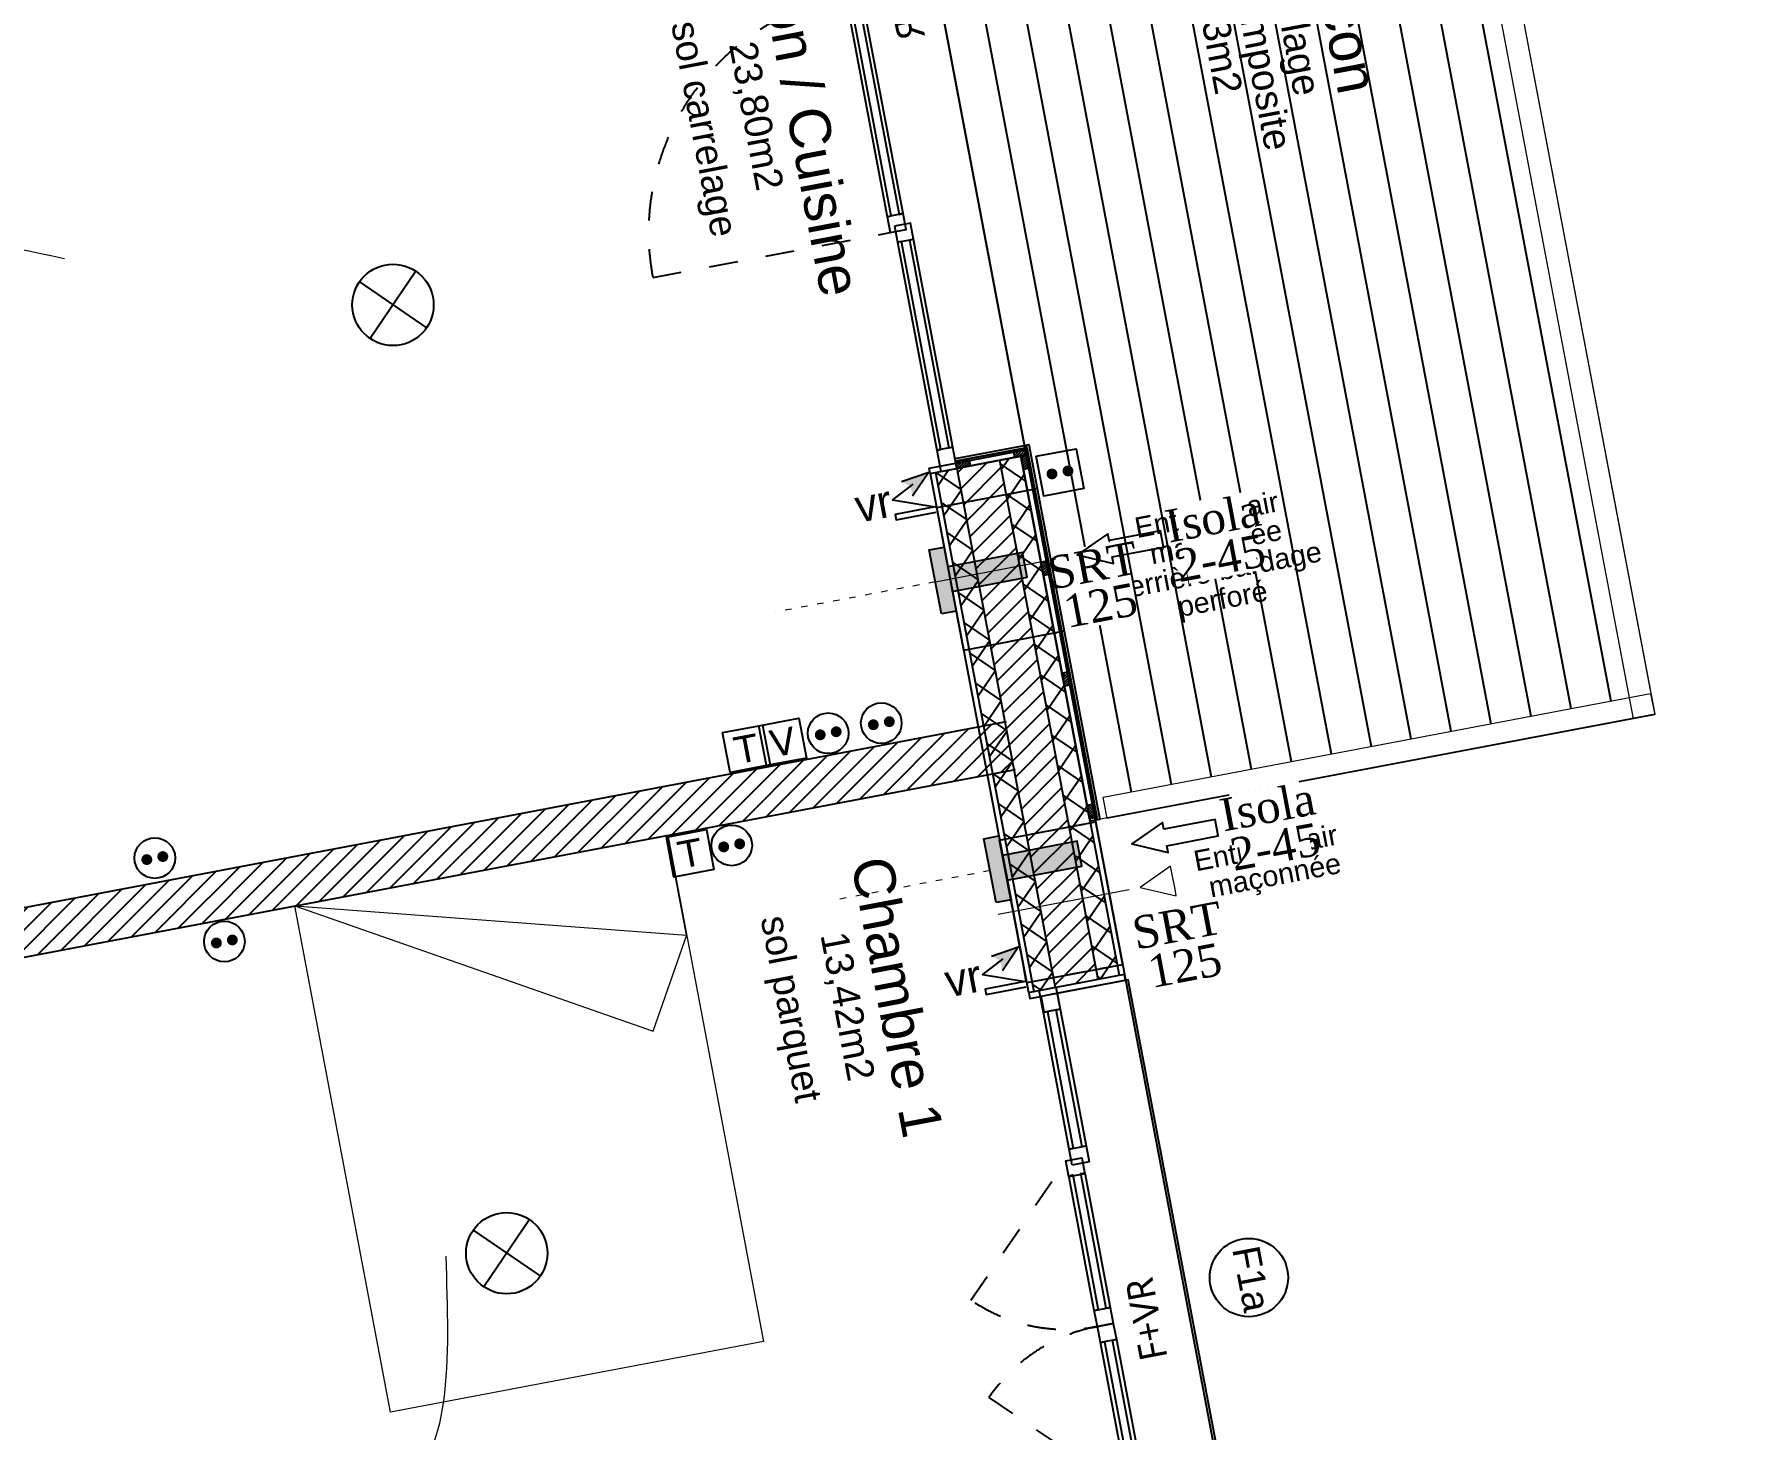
# Model space of a CAD drawing. Header units: centimetres. Extents: x 187368 to 251255, y -383447 to -322514.
# Drawn here: x 208735 to 215009, y -365433 to -360285 of the extents above; entities that cross this region are included whole.
import ezdxf

# ---------------------------------------------------------------- set-up
doc = ezdxf.new("R2010")
doc.units = ezdxf.units.CM
for name, pattern in [('ACAD_ISO03W100', [30, 12, -18]), ('prelem_vmc', [0.222222, 0.111111, -0.111111]), ('prlm_eu-4', [1.574803, 0.984252, -0.19685, 0.19685, -0.19685]), ('Style de ligne -1', [0.41664, 0.20828, -0.20836])]:
    doc.linetypes.add(name, pattern=pattern)
doc.layers.get('0').update_dxf_attribs({"color": 252})
for name, color, linetype in [('3-BAT C-Niveau 2', 252, 'Continuous'), ('prlm-MOD-PB', 123, 'Continuous'), ('prlm-VMC', 93, 'Continuous')]:
    doc.layers.add(name, color=color, linetype=linetype)
doc.layers.add('prlm-ELEC-CFA', color=1, linetype='Continuous', lineweight=25)
doc.layers.add('prlm-ELEC-CFO', color=1, linetype='Continuous', lineweight=25)
doc.layers.add('prlm-ZEROPLOT', color=254, linetype='Continuous', plot=False)
doc.styles.add('Helvetica', font='arial.ttf')
doc.styles.add('Lucida Grande', font='')
doc.styles.add('prlm-elec-cfo', font='comic.ttf', dxfattribs={"height": 12})
doc.styles.add('prlm-vmc', font='pala.ttf', dxfattribs={"height": 14})
doc.styles.get("Standard").update_dxf_attribs({"font": 'isocp.shx', "height": 100})
doc.styles.get('Lucida Grande').set_extended_font_data('Lucida Grande')
pattern_1 = [(45, (0, 0), (0, -1), [])]
pattern_2 = [(325.723595, (66931.62, 115456.28), (45.054865, 66.106423), []), (55.723595, (66931.62, 115456.28), (66.106423, -45.054865), [])]
pattern_3 = [(45, (67117.507, 115456.283), (-31.2347524, 39.0434405), [])]

# ---------------------------------------------------------------- blocks, each defined once
blk = doc.blocks.new('Groupe-129-1')
at = {"linetype": 'Continuous'}
for p, q in [((14686.94, -47423.95), (14761.96, -47820.09)), ((14657.47, -47429.53), (14732.49, -47825.67)), ((14672.2, -47426.74), (14747.23, -47822.88)), ((14627.99, -47435.11), (14703.01, -47831.26)), ((14642.73, -47432.32), (14717.75, -47828.47)), ((14583.78, -47443.49), (14658.8, -47839.63)), ((14598.51, -47440.69), (14673.54, -47836.84)), ((14613.25, -47437.9), (14688.27, -47834.05)), ((14554.3, -47449.07), (14629.32, -47845.21)), ((14569.04, -47446.28), (14644.06, -47842.42)), ((14524.82, -47454.65), (14599.84, -47850.79)), ((14539.56, -47451.86), (14614.58, -47848)), ((14510.09, -47457.44), (14585.11, -47853.59))]:
    blk.add_line(p, q, dxfattribs=at)
at = {"linetype": 'Continuous', "lineweight": 18, "flags": 128}
for points in [[(14701.68, -47421.16), (14778.16, -47824.98), (14571.82, -47864.05), (14495.35, -47460.23)], [(14701.68, -47421.16), (14778.19, -47825.16), (14770.33, -47826.65), (14693.82, -47422.65)], [(14776.67, -47817.31), (14778.16, -47825.17), (14576.17, -47863.42), (14574.68, -47855.56)]]:
    blk.add_lwpolyline(points, close=True, dxfattribs=at)
blk = doc.blocks.new('Groupe-136-1')
at = {"linetype": 'Continuous'}
blk.add_circle((14628.49, -48032.74), 14.45, dxfattribs=at)
at = {"insert": (14632.19, -48020.32), "char_height": 10.087, "attachment_point": 1, "rotation": 280.72359, "line_spacing_factor": 0.834288, "style": 'Helvetica'}
blk.add_mtext('F1a', dxfattribs=at)
blk = doc.blocks.new('Groupe-148-1')
at = {"linetype": 'Continuous'}
h = blk.add_hatch(dxfattribs=at)
h.set_pattern_fill('BOIS 45', color=256, style=0, pattern_type=2)
h.set_pattern_definition(pattern_1)
h.paths.add_polyline_path([(14525.72, -47733.35), (14520.8, -47734.28), (14520.3, -47731.63), (14525.21, -47730.7)])
h = blk.add_hatch(dxfattribs=at)
h.set_pattern_fill('BOIS 45', color=256, style=0, pattern_type=2)
h.set_pattern_definition(pattern_1)
h.paths.add_polyline_path([(14547.04, -47729.32), (14542.12, -47730.25), (14541.62, -47727.59), (14546.53, -47726.66)])
h = blk.add_hatch(dxfattribs=at)
h.set_pattern_fill('BOIS 45', color=256, style=0, pattern_type=2)
h.set_pattern_definition(pattern_1)
h.paths.add_polyline_path([(14547.04, -47729.32), (14547.97, -47734.23), (14545.31, -47734.73), (14544.38, -47729.82)])
h = blk.add_hatch(dxfattribs=at)
h.set_pattern_fill('BOIS 45', color=256, style=0, pattern_type=2)
h.set_pattern_definition(pattern_1)
h.paths.add_polyline_path([(14552.73, -47773.86), (14551.8, -47768.95), (14554.45, -47768.45), (14555.38, -47773.36)])
h = blk.add_hatch(dxfattribs=at)
h.set_pattern_fill('BOIS 45', color=256, style=0, pattern_type=2)
h.set_pattern_definition(pattern_1)
h.paths.add_polyline_path([(14560.45, -47814.67), (14559.52, -47809.76), (14562.18, -47809.25), (14563.11, -47814.17)])
h = blk.add_hatch(dxfattribs=at)
h.set_pattern_fill('BOIS 45', color=256, style=0, pattern_type=2)
h.set_pattern_definition(pattern_1)
h.paths.add_polyline_path([(14569.69, -47863.44), (14568.76, -47858.53), (14571.41, -47858.03), (14572.34, -47862.94)])
at = {"linetype": 'Continuous', "flags": 128}
for points in [[(14546.31, -47725.69), (14546.49, -47726.67), (14520.3, -47731.63), (14520.12, -47730.65)], [(14546.31, -47725.69), (14547.29, -47725.5), (14573.47, -47863.74), (14572.49, -47863.93)], [(14572.34, -47862.94), (14569.69, -47863.44), (14544.38, -47729.82), (14520.8, -47734.28), (14520.3, -47731.63), (14546.53, -47726.66)], [(14525.72, -47733.35), (14520.8, -47734.28), (14520.3, -47731.63), (14525.21, -47730.7)], [(14547.04, -47729.32), (14542.12, -47730.25), (14541.62, -47727.59), (14546.53, -47726.66)], [(14547.04, -47729.32), (14547.97, -47734.23), (14545.31, -47734.73), (14544.38, -47729.82)], [(14552.73, -47773.86), (14551.8, -47768.95), (14554.45, -47768.45), (14555.38, -47773.36)], [(14560.45, -47814.67), (14559.52, -47809.76), (14562.18, -47809.25), (14563.11, -47814.17)], [(14569.69, -47863.44), (14568.76, -47858.53), (14571.41, -47858.03), (14572.34, -47862.94)], [(14569.88, -47864.42), (14569.69, -47863.44), (14572.3, -47862.95), (14572.49, -47863.93)]]:
    blk.add_lwpolyline(points, close=True, dxfattribs=at)
blk = doc.blocks.new('FENETRE TYPE 1')
at = {"linetype": 'Style de ligne -1', "ltscale": 50.8}
for p, q in [((48.17, 60.17), (4, 16)), ((84.68, 59.99), (128.67, 16))]:
    blk.add_line(p, q, dxfattribs=at)
at = {"linetype": 'Continuous'}
blk.add_line((0, 16), (0, 14), dxfattribs=at)
at = {"linetype": 'Continuous', "lineweight": 25, "flags": 128}
for points in [[(-2, 18), (0, 18), (0, 14)], [(192, 18), (190, 18), (190, 14)], [(0, 8), (0, -18), (-2, -18)], [(190, 7.7), (190, -18), (192, -18)]]:
    blk.add_lwpolyline(points, dxfattribs=at)
at = {"linetype": 'Continuous', "flags": 128}
for points in [[(-2, 14), (6, 14), (6, 8), (-2, 8)], [(4, 16), (10, 16), (10, 10), (4, 10)], [(10, 16), (60.46, 16), (60.46, 14.5), (10, 14.5)], [(60.46, 16), (66.46, 16), (66.46, 10), (60.46, 10)], [(66.46, 16), (72.46, 16), (72.46, 10), (66.46, 10)], [(72.46, 16), (123.05, 16), (123.05, 14.5), (72.46, 14.5)], [(122.67, 16), (128.67, 16), (128.67, 10), (122.67, 10)], [(126.67, 14), (132.67, 14), (132.67, 7.7), (126.67, 7.7)], [(132.67, 14), (184, 14), (184, 12.5), (132.67, 12.5)], [(184, 14), (192.25, 14), (192.25, 7.7), (184, 7.7)], [(184, 13.7), (190, 13.7), (190, 7.7), (184, 7.7)], [(10, 11.5), (60.46, 11.5), (60.46, 10), (10, 10)], [(72.46, 11.5), (123.05, 11.5), (123.05, 10), (72.46, 10)], [(132.67, 9.2), (184, 9.2), (184, 7.7), (132.67, 7.7)]]:
    blk.add_lwpolyline(points, close=True, dxfattribs=at)
blk.add_lwpolyline([(0, 10), (0, -19), (190, -19), (190, 10)], dxfattribs=at)
at = {"linetype": 'Style de ligne -1', "ltscale": 50.8}
for centre, radius, start, end in [((4, 16), 62.46, 360, 45), ((128.67, 16), 62.21, 136.63922, 180)]:
    blk.add_arc(centre, radius, start, end, dxfattribs=at)
at = {"insert": (50.38, 2.81), "char_height": 10.161, "attachment_point": 1, "line_spacing_factor": 0.978845, "style": 'Lucida Grande'}
blk.add_mtext('F+VR ', dxfattribs=at)
blk = doc.blocks.new('PORTE FENETRE TYPE 1')
at = {"linetype": 'Style de ligne -1', "ltscale": 50.8}
for p, q in [((4, 16), (4, 105)), ((182, 105), (182, 16))]:
    blk.add_line(p, q, dxfattribs=at)
at = {"linetype": 'Continuous', "lineweight": 25, "flags": 128}
for points in [[(-2, 18), (0, 18), (0, 14)], [(272, 18), (270, 18), (270, 14)], [(0, 8), (0, -18), (-2, -18)], [(270, 8), (270, -18), (272, -18)]]:
    blk.add_lwpolyline(points, dxfattribs=at)
at = {"linetype": 'Continuous', "flags": 128}
for points in [[(-2, 14), (6, 14), (6, 8), (-2, 8)], [(4, 16), (10, 16), (10, 10), (4, 10)], [(10, 16), (87, 16), (87, 14.5), (10, 14.5)], [(87, 16), (93, 16), (93, 10), (87, 10)], [(93, 16), (99, 16), (99, 10), (93, 10)], [(99, 16), (176, 16), (176, 14.5), (99, 14.5)], [(176, 16), (182, 16), (182, 10), (176, 10)], [(180, 14), (186, 14), (186, 8), (180, 8)], [(186, 14), (264, 14), (264, 12.5), (186, 12.5)], [(264, 14), (270, 14), (270, 8), (264, 8)], [(264, 14), (272, 14), (272, 8), (264, 8)], [(10, 11.5), (87, 11.5), (87, 10), (10, 10)], [(99, 11.5), (176, 11.5), (176, 10), (99, 10)], [(186, 9.5), (264, 9.5), (264, 8), (186, 8)]]:
    blk.add_lwpolyline(points, close=True, dxfattribs=at)
at = {"linetype": 'Style de ligne -1', "ltscale": 50.8}
for centre, start, end in [((4, 16), 360, 90), ((182, 16), 90, 180)]:
    blk.add_arc(centre, 89, start, end, dxfattribs=at)
at = {"insert": (74.62, 0.04), "char_height": 10.161, "attachment_point": 1, "line_spacing_factor": 0.978845, "style": 'Lucida Grande'}
blk.add_mtext('PF+VR ', dxfattribs=at)
blk = doc.blocks.new('MTC 125-H1')
at = {"linetype": 'prlm_eu-4', "lineweight": 18, "ltscale": 50.8}
for q in [(0, 25.57), (0, 19.68)]:
    blk.add_line((0, -23.6), q, dxfattribs=at)
at = {"linetype": 'Continuous', "lineweight": 18, "flags": 128}
blk.add_lwpolyline([(3.09, 42.18), (-3.09, 42.18), (-5.59, 42.18), (0, 29.68), (5.59, 42.18)], close=True, dxfattribs=at)
at = {"linetype": 'Continuous', "flags": 128}
blk.add_lwpolyline([(-26.8, 19.68), (26.8, 19.68), (26.8, -18), (-26.8, -18)], close=True, dxfattribs=at)
at = {"linetype": 'prelem_vmc', "ltscale": 50.8, "flags": 128}
blk.add_lwpolyline([(-26.8, 19.68), (26.8, 19.68), (26.8, -18), (-26.8, -18)], close=True, dxfattribs=at)
at = {"insert": (-9.53, 79.29), "char_height": 7.5654, "attachment_point": 2, "rotation": 90, "line_spacing_factor": 0.834288, "style": 'Helvetica'}
blk.add_mtext("Entrée d'air\\P maçonnée\\Pderrière bardage\\Pperforé", dxfattribs=at)
blk = doc.blocks.new('MTC 125-H3')
at = {"linetype": 'prlm_eu-4', "lineweight": 18, "ltscale": 50.8}
for q in [(0, 25.57), (0, 19.68)]:
    blk.add_line((0, -23.6), q, dxfattribs=at)
at = {"linetype": 'Continuous', "lineweight": 18, "flags": 128}
blk.add_lwpolyline([(3.09, 42.18), (-3.09, 42.18), (-5.59, 42.18), (0, 29.68), (5.59, 42.18)], close=True, dxfattribs=at)
at = {"linetype": 'Continuous', "flags": 128}
blk.add_lwpolyline([(-26.8, 18.02), (26.8, 18.02), (26.8, -18), (-26.8, -18)], close=True, dxfattribs=at)
at = {"linetype": 'prelem_vmc', "ltscale": 50.8, "flags": 128}
blk.add_lwpolyline([(-26.8, 18.02), (26.8, 18.02), (26.8, -18), (-26.8, -18)], close=True, dxfattribs=at)
at = {"insert": (-9.53, 77.85), "char_height": 7.5654, "attachment_point": 2, "rotation": 90, "line_spacing_factor": 0.834288, "style": 'Helvetica'}
blk.add_mtext("Entrée d'air\\P maçonnée", dxfattribs=at)
blk = doc.blocks.new('Sol parquet')
at = {"insert": (0, -0.78), "char_height": 10.0872, "attachment_point": 2, "line_spacing_factor": 0.834288, "style": 'Helvetica'}
blk.add_mtext('sol parquet', dxfattribs=at)
blk = doc.blocks.new('Groupe-105-1')
at = {"linetype": 'Continuous', "lineweight": 18}
for p, q in [((14276.55, -47895.68), (14414.11, -47869.63)), ((14421.1, -47906.49), (14414.09, -47869.56)), ((14276.55, -47895.68), (14421.1, -47906.49)), ((14276.55, -47895.68), (14408.7, -47941.9)), ((14421.1, -47906.49), (14408.67, -47941.96))]:
    blk.add_line(p, q, dxfattribs=at)
at = {"linetype": 'Continuous', "lineweight": 18, "flags": 128}
blk.add_lwpolyline([(14276.55, -47895.68), (14414.11, -47869.63), (14449.46, -48056.31), (14311.9, -48082.36)], close=True, dxfattribs=at)
blk = doc.blocks.new('xi.EA-Ma')
at = {"layer": 'prlm-MOD-PB'}
blk.add_hatch(color=0, dxfattribs=at).paths.add_polyline_path([(-4.65, 0), (-4.65, -28), (4.65, -28), (4.65, 0)])
at = {"layer": 'prlm-VMC', "linetype": 'ByBlock'}
blk.add_hatch(color=0, dxfattribs=at).paths.add_polyline_path([(-12, 5.6), (12, 5.6), (12, 0), (-12, 0)])
at = {"layer": 'prlm-MOD-PB', "color": 0, "linetype": 'ByBlock', "lineweight": -2, "flags": 128}
blk.add_lwpolyline([(-4.65, 0), (-4.65, -28), (4.65, -28), (4.65, 0)], close=True, dxfattribs=at)
at = {"layer": 'prlm-VMC', "color": 0, "linetype": 'ByBlock', "flags": 128}
for points in [[(-12, 5.6), (12, 5.6), (12, 0), (-12, 0)], [(-3.09, -60.19), (-3.09, -79.51), (3.09, -79.51), (3.09, -60.19), (5.59, -60.19), (0, -47.69), (-5.59, -60.19)]]:
    blk.add_lwpolyline(points, close=True, dxfattribs=at)
at = {"layer": 'prlm-ZEROPLOT', "color": 250, "linetype": 'ACAD_ISO03W100', "lineweight": 0, "ltscale": 0.2}
blk.add_lwpolyline([(0, 5.6), (0, 65.6)], dxfattribs=at)
blk = doc.blocks.new('xi.VR')
at = {"layer": 'prlm-ELEC-CFO', "lineweight": 5}
blk.add_hatch(color=0, dxfattribs=at).paths.add_polyline_path([(-3, 6), (-0.1, 3.7), (0, 0), (7.5, 7.5)])
at = {"layer": 'prlm-ELEC-CFO', "color": 0}
for points in [[(-3, 6), (7.5, 7.5), (0, 0)], [(0.95, 4.23), (-7.5, 0), (7.5, -5.5), (-7.5, -5.5), (-7.5, -7.5), (7.5, -7.5)]]:
    blk.add_lwpolyline(points, dxfattribs=at)
blk = doc.blocks.new('xi.TEL')
at = {"layer": 'prlm-ELEC-CFA', "color": 0, "linetype": 'ByBlock', "lineweight": -2, "flags": 128}
blk.add_lwpolyline([(-7.5, 7.5), (7.5, 7.5), (7.5, -7.5), (-7.5, -7.5)], close=True, dxfattribs=at)
at = {"layer": 'prlm-ELEC-CFA', "color": 0, "linetype": 'ByBlock', "insert": (0, 0), "char_height": 10, "width": 11.36, "attachment_point": 5}
blk.add_mtext('{\\fVerdana|b0|i0|c0|p34;T}', dxfattribs=at)
blk = doc.blocks.new('xi.PC')
at = {"color": 0, "lineweight": 5}
blk.add_wipeout([(-7.5, -7.5), (7.5, -7.5), (7.5, 7.5), (-7.5, 7.5)], dxfattribs=at).dxf.layer = 'prlm-ELEC-CFO'
at = {"layer": 'prlm-ELEC-CFO', "color": 0, "linetype": 'ByBlock', "lineweight": 5, "const_width": 2}
for points in [[(-4, 0, 1), (-2, 0, 1)], [(2, 0, 1), (4, 0, 1)]]:
    blk.add_lwpolyline(points, format="xyb", close=True, dxfattribs=at)
at = {"layer": 'prlm-ELEC-CFO', "color": 0, "linetype": 'ByBlock', "lineweight": -2}
blk.add_circle((0, 0), 7.5, dxfattribs=at)
blk = doc.blocks.new('xi.PTCE')
at = {"layer": 'prlm-ELEC-CFO', "color": 0}
for points in [[(-10.61, 10.61), (10.61, -10.61)], [(10.61, 10.61), (-10.61, -10.61)]]:
    blk.add_lwpolyline(points, dxfattribs=at)
at = {"layer": 'prlm-ELEC-CFO', "color": 0, "linetype": 'ByBlock'}
blk.add_circle((0, 0), 15, dxfattribs=at)
blk = doc.blocks.new('xi.TV')
at = {"layer": 'prlm-ELEC-CFA', "color": 0, "linetype": 'ByBlock', "lineweight": -2, "flags": 128}
blk.add_lwpolyline([(-7.5, 7.5), (7.5, 7.5), (7.5, -7.5), (-7.5, -7.5)], close=True, dxfattribs=at)
at = {"layer": 'prlm-ELEC-CFA', "color": 0, "linetype": 'ByBlock', "insert": (0, 0), "char_height": 10, "width": 11.36, "attachment_point": 5}
blk.add_mtext('{\\fVerdana|b0|i0|c0|p34;V}', dxfattribs=at)
blk = doc.blocks.new('xi.PC-EXT')
at = {"layer": 'prlm-ELEC-CFO', "color": 0, "linetype": 'ByBlock', "lineweight": -2, "flags": 128}
blk.add_lwpolyline([(-7.5, 7.5), (7.5, 7.5), (7.5, -7.5), (-7.5, -7.5)], close=True, dxfattribs=at)
at = {"layer": 'prlm-ELEC-CFO', "color": 0, "linetype": 'ByBlock', "lineweight": 5, "const_width": 2}
for points in [[(-4, 0, 1), (-2, 0, 1)], [(2, 0, 1), (4, 0, 1)]]:
    blk.add_lwpolyline(points, format="xyb", close=True, dxfattribs=at)

msp = doc.modelspace()

# ---------------------------------------------------------------- hatches: boundary and pattern name
at = {"layer": '3-BAT C-Niveau 2', "linetype": 'Continuous'}
h = msp.add_hatch(dxfattribs=at)
h.set_pattern_fill('MURS MACONNERIE-2', color=256, scale=10, style=0, pattern_type=2)
h.set_pattern_definition(pattern_3)
h.paths.add_polyline_path([(212296.7, -361856.8), (212139.5, -361886.6), (212502, -363800.8), (212659.2, -363771)])
h = msp.add_hatch(dxfattribs=at)
h.set_pattern_fill('02_ISOLANT', color=256, scale=10, angle=-79.27641, style=0, pattern_type=2)
h.set_pattern_definition(pattern_2)
h.paths.add_polyline_path([(212375.3, -361841.9), (212296.7, -361856.8), (212659.2, -363771), (212737.8, -363756.1)])
h = msp.add_hatch(dxfattribs=at)
h.set_pattern_fill('02_ISOLANT', color=256, scale=10, angle=-79.27641, style=0, pattern_type=2)
h.set_pattern_definition(pattern_2)
h.paths.add_polyline_path([(212139.5, -361886.6), (212060.9, -361901.5), (212423.4, -363815.6), (212502, -363800.8)])
h = msp.add_hatch(dxfattribs=at)
h.set_pattern_fill('MURS MACONNERIE-2', color=256, scale=10, style=0, pattern_type=2)
h.set_pattern_definition(pattern_3)
h.paths.add_polyline_path([(205495.4, -364113), (205528.9, -364289.9), (212355.7, -362997), (212322.2, -362820.2)])

# ---------------------------------------------------------------- linework, layer by layer
at = {"layer": '3-BAT C-Niveau 2', "linetype": 'Continuous', "lineweight": 25}
for p, q in [((212041.2, -361905.2), (212394.9, -361838.2)), ((212296.7, -361856.8), (212659.2, -363771)), ((212394.9, -361838.2), (212757.4, -363752.4)), ((212041.2, -361905.2), (212403.7, -363819.4)), ((212139.5, -361886.6), (212502, -363800.8)), ((205495.4, -364113), (212322.2, -362820.2)), ((205495.4, -364113), (212322.2, -362820.2)), ((205528.9, -364289.9), (212355.7, -362997)), ((205528.9, -364289.9), (212355.7, -362997)), ((212403.7, -363819.4), (212757.4, -363752.4))]:
    msp.add_line(p, q, dxfattribs=at)
at = {"layer": '3-BAT C-Niveau 2', "linetype": 'Continuous'}
for p, q in [((212296.7, -361856.8), (212659.2, -363771)), ((212375.3, -361841.9), (212737.8, -363756.1)), ((212394.9, -361838.2), (212757.4, -363752.4)), ((212041.2, -361905.2), (212403.7, -363819.4)), ((212060.9, -361901.5), (212423.4, -363815.6))]:
    msp.add_line(p, q, dxfattribs=at)
at = {"layer": 'prlm-ELEC-CFO', "lineweight": 13}
for points in [[(207482.9, -359973.8), (207693, -360599.3), (208847.6, -361112)], [(208891, -366171.6), (209418.9, -365645.2), (210071.6, -365639.2), (210255.2, -364792.8)]]:
    msp.add_spline(points, degree=3, dxfattribs=at)

# ---------------------------------------------------------------- block references
at = {"xscale": 10, "yscale": 10, "zscale": 10}
msp.add_blockref('Groupe-105-1', (66931.6, 115456.3), dxfattribs=at)
at = {"xscale": 10, "yscale": 10, "zscale": 10, "rotation": 280.7235947438887}
msp.add_blockref('Sol parquet', (211586.9, -363868.3), dxfattribs=at)
at = {"layer": '3-BAT C-Niveau 2', "xscale": 10, "yscale": 10, "zscale": 10}
for name in ['Groupe-129-1', 'Groupe-148-1', 'Groupe-136-1']:
    msp.add_blockref(name, (66931.6, 115456.3), dxfattribs=at)
at = {"layer": '3-BAT C-Niveau 2'}
for name, p, xscale, yscale, zscale, rotation in [('PORTE FENETRE TYPE 1', (211712, -359199.2), -10, 10, 10, 100.7235947438884), ('MTC 125-H1', (212291.9, -362260.9), 9.999999999999998, 9.999999999999998, 9.999999999999998, 280.7235947438885), ('MTC 125-H3', (212523.8, -363487.3), 10, 10, 10, 280.7235947438905), ('FENETRE TYPE 1', (212938.3, -365674.8), 10, 10, 10, 100.7235947438885)]:
    msp.add_blockref(name, p, dxfattribs=dict(at, xscale=xscale, yscale=yscale, zscale=zscale, rotation=rotation))
at = {"layer": 'prlm-ELEC-CFA', "xscale": 10, "yscale": 10, "zscale": 10, "rotation": 10.72360141139323}
for name, p in [('xi.TV', (211497.1, -362895.4)), ('xi.TEL', (211362.8, -362920.8)), ('xi.TEL', (211155.6, -363306.1))]:
    msp.add_blockref(name, p, dxfattribs=at)
at = {"layer": 'prlm-ELEC-CFO', "rotation": 10.72360141139323}
for name, p, xscale, yscale, zscale in [('xi.PTCE', (210059.4, -361283.6), 10, 10, 10), ('xi.PC-EXT', (212519.6, -361901.6), 9.999999999999998, 9.999999999999998, 9.999999999999998), ('xi.PTCE', (210479, -364781.2), 10, 10, 10)]:
    msp.add_blockref(name, p, dxfattribs=dict(at, xscale=xscale, yscale=yscale, zscale=zscale))

# ---------------------------------------------------------------- texts
at = {"style": 'Helvetica'}
for s, height, p in [('Salon / Cuisine', 151.309, (211375.9, -359865.2)), ('23,80m2', 102.16, (211298.5, -360322.8))]:
    msp.add_text(s, height=height, rotation=280.72359, dxfattribs=at).set_placement(p)
at = {"attachment_point": 2, "rotation": 280.72359, "line_spacing_factor": 0.834288, "style": 'Helvetica'}
for s, insert, char_height in [('sol carrelage', (211259.3, -360624.7), 100.872), ('Chambre 1\\P{\\H0.6752x;13,42m2}\\P', (211994.4, -363821.7), 151.309)]:
    msp.add_mtext(s, dxfattribs=dict(at, insert=insert, char_height=char_height))
at = {"layer": '3-BAT C-Niveau 2', "insert": (213636.1, -360168.7), "char_height": 151.309, "attachment_point": 2, "rotation": 280.72359, "line_spacing_factor": 0.834288, "style": 'Helvetica'}
msp.add_mtext('Balcon\\P{\\H0.6752x;Platelage \\Pbois composite}\\P{\\H0.6752x;8,}{\\H0.6752x;63}{\\H0.6752x;m2}\\P', dxfattribs=at)

# ---------------------------------------------------------------- next in the draw order: texts
at = {"layer": 'prlm-VMC', "char_height": 120, "width": 236.74, "attachment_point": 2, "rotation": 10.7236, "line_spacing_factor": 0.75, "style": 'prlm-vmc', "bg_fill": 3, "box_fill_scale": 1.1, "bg_fill_color": 256, "bg_fill_transparency": 0}
for insert in [(212629.6, -362185), (212941.1, -363513)]:
    msp.add_mtext('SRT 125', dxfattribs=dict(at, insert=insert))

# ---------------------------------------------------------------- next in the draw order: block references
at = {"layer": 'prlm-VMC', "xscale": 10, "yscale": 10, "zscale": 10, "rotation": 100.7235947437482}
for p in [(212115, -362294.8), (212316.7, -363359.9)]:
    msp.add_blockref('xi.EA-Ma', p, dxfattribs=at)

# ---------------------------------------------------------------- next in the draw order: texts
at = {"layer": 'prlm-VMC', "linetype": 'ByBlock', "lineweight": -2, "char_height": 120, "width": 236.74, "attachment_point": 2, "rotation": 10.7236, "line_spacing_factor": 0.75, "style": 'prlm-vmc', "bg_fill": 3, "box_fill_scale": 1.1, "bg_fill_color": 256, "bg_fill_transparency": 0}
for insert in [(213072.3, -362010.4), (213274, -363075.5)]:
    msp.add_mtext('Isola\\P2-45', dxfattribs=dict(at, insert=insert))

# ---------------------------------------------------------------- next in the draw order: linework, layer by layer
at = {"layer": 'prlm-ZEROPLOT'}
msp.add_lwpolyline([(191077.7, -335262.5), (199828.6, -333605.3), (200423.4, -336745.9), (207392.9, -335424.9), (215009.4, -375643), (207669.7, -377033), (207331.9, -375275.1), (198955.6, -376861.4)], close=True, dxfattribs=at)

# ---------------------------------------------------------------- next in the draw order: block references
at = {"layer": 'prlm-ELEC-CFO', "xscale": 10, "yscale": 10, "zscale": 10, "rotation": 10.72360141139323}
for p in [(211664.9, -362863.6), (211308.8, -363277.1), (209181, -363323.9), (209437.5, -363631.5)]:
    msp.add_blockref('xi.PC', p, dxfattribs=at)

# ---------------------------------------------------------------- next in the draw order: texts
at = {"layer": 'prlm-ELEC-CFO', "lineweight": 20, "char_height": 120, "attachment_point": 5, "rotation": 10.7236, "line_spacing_factor": 0.8, "style": 'prlm-elec-cfo', "bg_fill": 3, "box_fill_scale": 1.1, "bg_fill_color": 256, "bg_fill_transparency": 0}
for insert in [(211831, -362016.1), (212162.5, -363766.8)]:
    msp.add_mtext('vr', dxfattribs=dict(at, insert=insert))

# ---------------------------------------------------------------- next in the draw order: block references
at = {"layer": 'prlm-ELEC-CFO', "xscale": 10, "yscale": 10, "zscale": 10, "rotation": 10.72360141139323}
for name, p in [('xi.VR', (211975.6, -361988.7)), ('xi.PC', (211860.7, -362826.5)), ('xi.VR', (212307.1, -363739.4))]:
    msp.add_blockref(name, p, dxfattribs=at)

doc.saveas('drawing.dxf')
